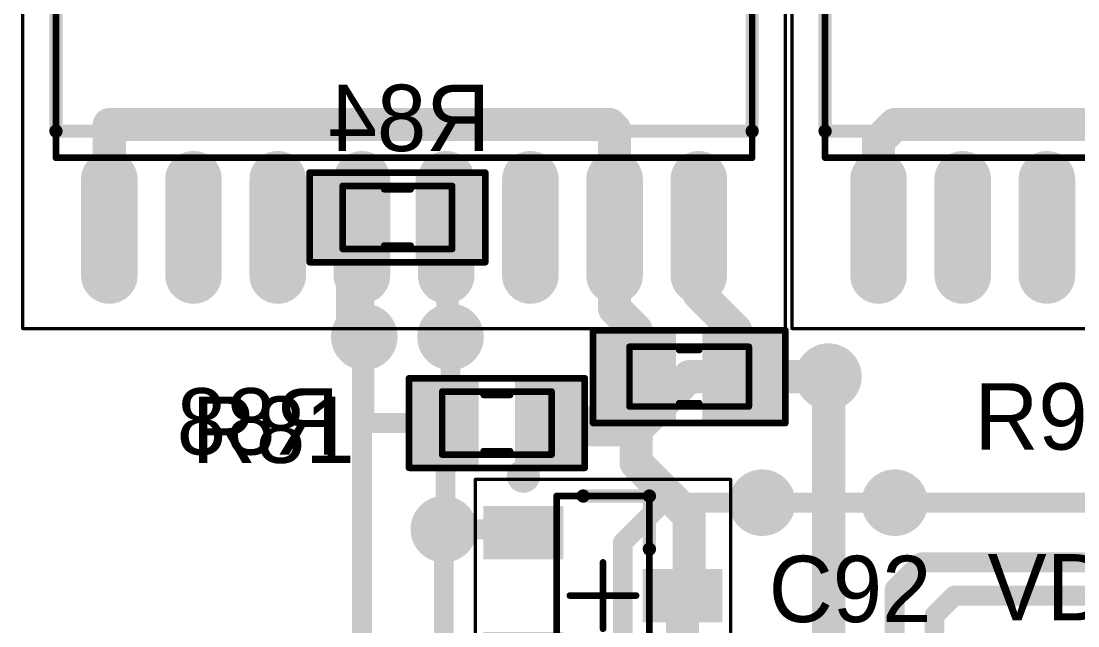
# Model space of a CAD drawing. Header units: millimetres. Extents: x 29 to 180, y 30 to 200.
# Drawn here: x 99.52 to 115.46, y 52.14 to 61.26 of the extents above; entities that cross this region are included whole.
import ezdxf

# ---------------------------------------------------------------- set-up
doc = ezdxf.new("R2010")
doc.units = ezdxf.units.MM
for name, color, linetype in [('BottomLayer', 5, 'Continuous'), ('BottomOverlay', 54, 'Continuous'), ('BottomPaste', 16, 'Continuous'), ('BottomSolder', 6, 'Continuous'), ('Mechanical13', 56, 'Continuous'), ('Mechanical15', 56, 'Continuous'), ('MultiLayer', 9, 'Continuous'), ('TopLayer', 1, 'Continuous'), ('TopOverlay', 2, 'Continuous'), ('TopPaste', 8, 'Continuous'), ('TopSolder', 216, 'Continuous'), ('ViaHoleLayer', 16, 'Continuous')]:
    doc.layers.add(name, color=color, linetype=linetype)

# ---------------------------------------------------------------- blocks, each defined once
blk = doc.blocks.new('SOT23_3_517')
at = {"layer": 'Mechanical13', "const_width": 0.1}
for points in [[(-0.7, 1.5), (0.7, 1.5)], [(-0.7, -1.5), (-0.7, 1.5)], [(0.7, -1.5), (0.7, 1.5)], [(-0.7, -1.5), (0.7, -1.5)]]:
    blk.add_lwpolyline(points, dxfattribs=at)
at = {"layer": 'Mechanical13', "const_width": 0.05}
for points in [[(-0.725, 1.5, 1), (-0.675, 1.5, 1)], [(-0.725, 1.5, 1), (-0.675, 1.5, 1)], [(0.675, 1.5, 1), (0.725, 1.5, 1)], [(0.675, 1.5, 1), (0.725, 1.5, 1)], [(-0.725, -1.5, 1), (-0.675, -1.5, 1)], [(-0.725, -1.5, 1), (-0.675, -1.5, 1)], [(0.675, -1.5, 1), (0.725, -1.5, 1)], [(0.675, -1.5, 1), (0.725, -1.5, 1)]]:
    blk.add_lwpolyline(points, format="xyb", close=True, dxfattribs=at)
at = {"layer": 'Mechanical15'}
for points, const_width in [([(-1.925, 1.75), (1.925, 1.75)], 0.05), ([(-1.925, -1.75), (-1.925, 1.75)], 0.05), ([(1.925, -1.75), (1.925, 1.75)], 0.05), ([(0, -0.5), (0, 0.5)], 0.1), ([(-0.5, 0), (0.5, 0)], 0.1), ([(-1.925, -1.75), (1.925, -1.75)], 0.05)]:
    blk.add_lwpolyline(points, dxfattribs=dict(at, const_width=const_width))
for points, const_width in [([(-1.937, 1.75, 1), (-1.913, 1.75, 1)], 0.025), ([(-1.937, 1.75, 1), (-1.913, 1.75, 1)], 0.025), ([(1.913, 1.75, 1), (1.937, 1.75, 1)], 0.025), ([(1.913, 1.75, 1), (1.937, 1.75, 1)], 0.025), ([(-0.025, 0.5, 1), (0.025, 0.5, 1)], 0.05), ([(-0.525, 0, 1), (-0.475, 0, 1)], 0.05), ([(0.475, 0, 1), (0.525, 0, 1)], 0.05), ([(-0.025, -0.5, 1), (0.025, -0.5, 1)], 0.05), ([(-1.937, -1.75, 1), (-1.913, -1.75, 1)], 0.025), ([(-1.937, -1.75, 1), (-1.913, -1.75, 1)], 0.025), ([(1.913, -1.75, 1), (1.937, -1.75, 1)], 0.025), ([(1.913, -1.75, 1), (1.937, -1.75, 1)], 0.025)]:
    blk.add_lwpolyline(points, format="xyb", close=True, dxfattribs=dict(at, const_width=const_width))
at = {"layer": 'TopLayer'}
for points in [[(-0.7, 0.65), (-0.7, 1.25), (-1.7, 0.65), (-1.7, 1.25)], [(1.7, -0.3), (1.7, 0.3), (0.7, -0.3), (0.7, 0.3)], [(-0.7, -1.25), (-0.7, -0.65), (-1.7, -1.25), (-1.7, -0.65)]]:
    blk.add_solid(points, dxfattribs=at)
at = {"layer": 'TopOverlay'}
for points, const_width in [([(-1.075, 1.8, 1), (-1.325, 1.8, 1)], 0.25), ([(-1.388, 1.8, 1), (-1.263, 1.8, 1)], 0.125), ([(-1.137, 1.8, 1), (-1.012, 1.8, 1)], 0.125), ([(-0.35, 1.5, 1), (-0.25, 1.5, 1)], 0.1), ([(0.65, 1.5, 1), (0.75, 1.5, 1)], 0.1), ([(0.65, 1.5, 1), (0.75, 1.5, 1)], 0.1), ([(0.65, 0.7, 1), (0.75, 0.7, 1)], 0.1), ([(0.65, -0.7, 1), (0.75, -0.7, 1)], 0.1), ([(-0.35, -1.5, 1), (-0.25, -1.5, 1)], 0.1), ([(0.65, -1.5, 1), (0.75, -1.5, 1)], 0.1), ([(0.65, -1.5, 1), (0.75, -1.5, 1)], 0.1)]:
    blk.add_lwpolyline(points, format="xyb", close=True, dxfattribs=dict(at, const_width=const_width))
at = {"layer": 'TopOverlay', "const_width": 0.2}
for points in [[(-0.3, 1.5), (0.7, 1.5)], [(0.7, 0.7), (0.7, 1.5)], [(0.7, -1.5), (0.7, -0.7)], [(-0.3, -1.5), (0.7, -1.5)]]:
    blk.add_lwpolyline(points, dxfattribs=at)
at = {"layer": 'TopPaste'}
for points in [[(-0.7, 0.65), (-0.7, 1.25), (-1.7, 0.65), (-1.7, 1.25)], [(1.7, -0.3), (1.7, 0.3), (0.7, -0.3), (0.7, 0.3)], [(-0.7, -1.25), (-0.7, -0.65), (-1.7, -1.25), (-1.7, -0.65)]]:
    blk.add_solid(points, dxfattribs=at)
at = {"layer": 'TopSolder'}
for points in [[(-0.598, 0.548), (-0.598, 1.352), (-1.802, 0.548), (-1.802, 1.352)], [(1.802, -0.402), (1.802, 0.402), (0.598, -0.402), (0.598, 0.402)], [(-0.598, -1.352), (-0.598, -0.548), (-1.802, -1.352), (-1.802, -0.548)]]:
    blk.add_solid(points, dxfattribs=at)
blk = doc.blocks.new('SOIC127P1030X265_16M_529')
at = {"layer": 'Mechanical13', "const_width": 0.1}
for points in [[(3.8, 5.25), (-3.8, 5.25)], [(3.8, -5.25), (3.8, 5.25)], [(3.8, -5.25), (-3.8, -5.25)]]:
    blk.add_lwpolyline(points, dxfattribs=at)
at = {"layer": 'Mechanical13', "const_width": 0.05}
for points in [[(3.775, 5.25, 1), (3.825, 5.25, 1)], [(3.775, 5.25, 1), (3.825, 5.25, 1)], [(3.775, -5.25, 1), (3.825, -5.25, 1)], [(3.775, -5.25, 1), (3.825, -5.25, 1)]]:
    blk.add_lwpolyline(points, format="xyb", close=True, dxfattribs=at)
at = {"layer": 'Mechanical15', "const_width": 0.05}
for points in [[(6.375, 5.75), (-6.375, 5.75)], [(6.375, -5.75), (6.375, 5.75)], [(6.375, -5.75), (-6.375, -5.75)]]:
    blk.add_lwpolyline(points, dxfattribs=at)
at = {"layer": 'Mechanical15', "const_width": 0.025}
for points in [[(6.362, 5.75, 1), (6.387, 5.75, 1)], [(6.362, 5.75, 1), (6.387, 5.75, 1)], [(6.362, -5.75, 1), (6.387, -5.75, 1)], [(6.362, -5.75, 1), (6.387, -5.75, 1)]]:
    blk.add_lwpolyline(points, format="xyb", close=True, dxfattribs=at)
at = {"layer": 'TopLayer', "const_width": 0.65}
for points in [[(4.125, 4.445), (5.575, 4.445)], [(4.125, 3.175), (5.575, 3.175)], [(4.125, 1.905), (5.575, 1.905)], [(4.125, 0.635), (5.575, 0.635)], [(4.125, -0.635), (5.575, -0.635)], [(4.125, -1.905), (5.575, -1.905)], [(4.125, -3.175), (5.575, -3.175)], [(4.125, -4.445), (5.575, -4.445)]]:
    blk.add_lwpolyline(points, dxfattribs=at)
at = {"layer": 'TopLayer', "const_width": 0.325}
for points in [[(3.963, 4.445, 1), (4.287, 4.445, 1)], [(5.413, 4.445, 1), (5.737, 4.445, 1)], [(3.963, 3.175, 1), (4.287, 3.175, 1)], [(5.413, 3.175, 1), (5.737, 3.175, 1)], [(3.963, 1.905, 1), (4.287, 1.905, 1)], [(5.413, 1.905, 1), (5.737, 1.905, 1)], [(3.963, 0.635, 1), (4.287, 0.635, 1)], [(5.413, 0.635, 1), (5.737, 0.635, 1)], [(3.963, -0.635, 1), (4.287, -0.635, 1)], [(5.413, -0.635, 1), (5.737, -0.635, 1)], [(3.963, -1.905, 1), (4.287, -1.905, 1)], [(5.413, -1.905, 1), (5.737, -1.905, 1)], [(3.963, -3.175, 1), (4.287, -3.175, 1)], [(5.413, -3.175, 1), (5.737, -3.175, 1)], [(3.963, -4.445, 1), (4.287, -4.445, 1)], [(5.413, -4.445, 1), (5.737, -4.445, 1)]]:
    blk.add_lwpolyline(points, format="xyb", close=True, dxfattribs=at)
at = {"layer": 'TopOverlay', "const_width": 0.2}
for points in [[(3.4, 5.25), (-3.4, 5.25)], [(3.4, -5.25), (3.4, 5.25)], [(3.4, -5.25), (-3.4, -5.25)]]:
    blk.add_lwpolyline(points, dxfattribs=at)
at = {"layer": 'TopOverlay', "const_width": 0.1}
for points in [[(3.35, 5.25, 1), (3.45, 5.25, 1)], [(3.35, 5.25, 1), (3.45, 5.25, 1)], [(3.35, -5.25, 1), (3.45, -5.25, 1)], [(3.35, -5.25, 1), (3.45, -5.25, 1)]]:
    blk.add_lwpolyline(points, format="xyb", close=True, dxfattribs=at)
at = {"layer": 'TopPaste', "const_width": 0.65}
for points in [[(4.125, 4.445), (5.575, 4.445)], [(4.125, 3.175), (5.575, 3.175)], [(4.125, 1.905), (5.575, 1.905)], [(4.125, 0.635), (5.575, 0.635)], [(4.125, -0.635), (5.575, -0.635)], [(4.125, -1.905), (5.575, -1.905)], [(4.125, -3.175), (5.575, -3.175)], [(4.125, -4.445), (5.575, -4.445)]]:
    blk.add_lwpolyline(points, dxfattribs=at)
at = {"layer": 'TopPaste', "const_width": 0.325}
for points in [[(3.963, 4.445, 1), (4.287, 4.445, 1)], [(5.413, 4.445, 1), (5.737, 4.445, 1)], [(3.963, 3.175, 1), (4.287, 3.175, 1)], [(5.413, 3.175, 1), (5.737, 3.175, 1)], [(3.963, 1.905, 1), (4.287, 1.905, 1)], [(5.413, 1.905, 1), (5.737, 1.905, 1)], [(3.963, 0.635, 1), (4.287, 0.635, 1)], [(5.413, 0.635, 1), (5.737, 0.635, 1)], [(3.963, -0.635, 1), (4.287, -0.635, 1)], [(5.413, -0.635, 1), (5.737, -0.635, 1)], [(3.963, -1.905, 1), (4.287, -1.905, 1)], [(5.413, -1.905, 1), (5.737, -1.905, 1)], [(3.963, -3.175, 1), (4.287, -3.175, 1)], [(5.413, -3.175, 1), (5.737, -3.175, 1)], [(3.963, -4.445, 1), (4.287, -4.445, 1)], [(5.413, -4.445, 1), (5.737, -4.445, 1)]]:
    blk.add_lwpolyline(points, format="xyb", close=True, dxfattribs=at)
at = {"layer": 'TopSolder', "const_width": 0.853}
for points in [[(4.125, 4.445), (5.575, 4.445)], [(4.125, 3.175), (5.575, 3.175)], [(4.125, 1.905), (5.575, 1.905)], [(4.125, 0.635), (5.575, 0.635)], [(4.125, -0.635), (5.575, -0.635)], [(4.125, -1.905), (5.575, -1.905)], [(4.125, -3.175), (5.575, -3.175)], [(4.125, -4.445), (5.575, -4.445)]]:
    blk.add_lwpolyline(points, dxfattribs=at)
at = {"layer": 'TopSolder', "const_width": 0.427}
for points in [[(3.912, 4.445, 1), (4.338, 4.445, 1)], [(5.362, 4.445, 1), (5.788, 4.445, 1)], [(3.912, 3.175, 1), (4.338, 3.175, 1)], [(5.362, 3.175, 1), (5.788, 3.175, 1)], [(3.912, 1.905, 1), (4.338, 1.905, 1)], [(5.362, 1.905, 1), (5.788, 1.905, 1)], [(3.912, 0.635, 1), (4.338, 0.635, 1)], [(5.362, 0.635, 1), (5.788, 0.635, 1)], [(3.912, -0.635, 1), (4.338, -0.635, 1)], [(5.362, -0.635, 1), (5.788, -0.635, 1)], [(3.912, -1.905, 1), (4.338, -1.905, 1)], [(5.362, -1.905, 1), (5.788, -1.905, 1)], [(3.912, -3.175, 1), (4.338, -3.175, 1)], [(5.362, -3.175, 1), (5.788, -3.175, 1)], [(3.912, -4.445, 1), (4.338, -4.445, 1)], [(5.362, -4.445, 1), (5.788, -4.445, 1)]]:
    blk.add_lwpolyline(points, format="xyb", close=True, dxfattribs=at)
blk = doc.blocks.new('SMD_C_0603_660')
at = {"layer": 'Mechanical13', "const_width": 0.1}
for points in [[(-0.9, -0.45), (-0.9, 0.45)], [(-0.9, 0.45), (0.9, 0.45)], [(0.9, -0.45), (0.9, 0.45)], [(-0.9, -0.45), (0.9, -0.45)]]:
    blk.add_lwpolyline(points, dxfattribs=at)
at = {"layer": 'Mechanical13', "const_width": 0.05}
for points in [[(-0.925, 0.45, 1), (-0.875, 0.45, 1)], [(-0.925, 0.45, 1), (-0.875, 0.45, 1)], [(0.875, 0.45, 1), (0.925, 0.45, 1)], [(0.875, 0.45, 1), (0.925, 0.45, 1)], [(-0.925, -0.45, 1), (-0.875, -0.45, 1)], [(-0.925, -0.45, 1), (-0.875, -0.45, 1)], [(0.875, -0.45, 1), (0.925, -0.45, 1)], [(0.875, -0.45, 1), (0.925, -0.45, 1)]]:
    blk.add_lwpolyline(points, format="xyb", close=True, dxfattribs=at)
at = {"layer": 'Mechanical15', "const_width": 0.05}
for points in [[(-1.475, -0.7), (-1.475, 0.7)], [(-1.475, 0.7), (1.45, 0.7)], [(1.45, -0.7), (1.45, 0.7)], [(-1.475, -0.7), (1.45, -0.7)]]:
    blk.add_lwpolyline(points, dxfattribs=at)
at = {"layer": 'Mechanical15', "const_width": 0.025}
for points in [[(-1.488, 0.7, 1), (-1.463, 0.7, 1)], [(-1.488, 0.7, 1), (-1.463, 0.7, 1)], [(1.438, 0.7, 1), (1.462, 0.7, 1)], [(1.438, 0.7, 1), (1.462, 0.7, 1)], [(-1.488, -0.7, 1), (-1.463, -0.7, 1)], [(-1.488, -0.7, 1), (-1.463, -0.7, 1)], [(1.438, -0.7, 1), (1.462, -0.7, 1)], [(1.438, -0.7, 1), (1.462, -0.7, 1)]]:
    blk.add_lwpolyline(points, format="xyb", close=True, dxfattribs=at)
at = {"layer": 'TopLayer'}
for points in [[(-0.3, -0.55), (-0.3, 0.55), (-1.3, -0.55), (-1.3, 0.55)], [(1.3, -0.55), (1.3, 0.55), (0.3, -0.55), (0.3, 0.55)]]:
    blk.add_solid(points, dxfattribs=at)
at = {"layer": 'TopOverlay', "const_width": 0.1}
for points in [[(-1.45, -0.7), (-1.45, 0.7)], [(-1.45, 0.7), (1.45, 0.7)], [(1.45, -0.7), (1.45, 0.7)], [(-0.15, 0.4), (0.15, 0.4)], [(-0.15, -0.4), (0.15, -0.4)], [(-1.45, -0.7), (1.45, -0.7)]]:
    blk.add_lwpolyline(points, dxfattribs=at)
at = {"layer": 'TopOverlay', "const_width": 0.05}
for points in [[(-1.475, 0.7, 1), (-1.425, 0.7, 1)], [(-1.475, 0.7, 1), (-1.425, 0.7, 1)], [(1.425, 0.7, 1), (1.475, 0.7, 1)], [(1.425, 0.7, 1), (1.475, 0.7, 1)], [(-0.175, 0.4, 1), (-0.125, 0.4, 1)], [(0.125, 0.4, 1), (0.175, 0.4, 1)], [(-0.175, -0.4, 1), (-0.125, -0.4, 1)], [(0.125, -0.4, 1), (0.175, -0.4, 1)], [(-1.475, -0.7, 1), (-1.425, -0.7, 1)], [(-1.475, -0.7, 1), (-1.425, -0.7, 1)], [(1.425, -0.7, 1), (1.475, -0.7, 1)], [(1.425, -0.7, 1), (1.475, -0.7, 1)]]:
    blk.add_lwpolyline(points, format="xyb", close=True, dxfattribs=at)
at = {"layer": 'TopPaste'}
for points in [[(-0.3, -0.55), (-0.3, 0.55), (-1.3, -0.55), (-1.3, 0.55)], [(1.3, -0.55), (1.3, 0.55), (0.3, -0.55), (0.3, 0.55)]]:
    blk.add_solid(points, dxfattribs=at)
at = {"layer": 'TopSolder'}
for points in [[(-0.198, -0.652), (-0.198, 0.652), (-1.402, -0.652), (-1.402, 0.652)], [(1.402, -0.652), (1.402, 0.652), (0.198, -0.652), (0.198, 0.652)]]:
    blk.add_solid(points, dxfattribs=at)
blk = doc.blocks.new('SOIC127P1030X265_16M_758')
at = {"layer": 'Mechanical13', "const_width": 0.1}
for points in [[(3.8, -5.25), (3.8, 5.25)], [(3.8, -5.25), (-3.8, -5.25)]]:
    blk.add_lwpolyline(points, dxfattribs=at)
at = {"layer": 'Mechanical13', "const_width": 0.05}
blk.add_lwpolyline([(3.775, -5.25, 1), (3.825, -5.25, 1)], format="xyb", close=True, dxfattribs=at)
blk.add_lwpolyline([(3.775, -5.25, 1), (3.825, -5.25, 1)], format="xyb", close=True, dxfattribs=at)
at = {"layer": 'Mechanical15', "const_width": 0.05}
for points in [[(6.375, -5.75), (6.375, 5.75)], [(6.375, -5.75), (-6.375, -5.75)]]:
    blk.add_lwpolyline(points, dxfattribs=at)
at = {"layer": 'Mechanical15', "const_width": 0.025}
blk.add_lwpolyline([(6.362, -5.75, 1), (6.387, -5.75, 1)], format="xyb", close=True, dxfattribs=at)
blk.add_lwpolyline([(6.362, -5.75, 1), (6.387, -5.75, 1)], format="xyb", close=True, dxfattribs=at)
at = {"layer": 'TopLayer', "const_width": 0.65}
for points in [[(4.125, -1.905), (5.575, -1.905)], [(4.125, -3.175), (5.575, -3.175)], [(4.125, -4.445), (5.575, -4.445)]]:
    blk.add_lwpolyline(points, dxfattribs=at)
at = {"layer": 'TopLayer', "const_width": 0.325}
for points in [[(3.963, -1.905, 1), (4.287, -1.905, 1)], [(5.413, -1.905, 1), (5.737, -1.905, 1)], [(3.963, -3.175, 1), (4.287, -3.175, 1)], [(5.413, -3.175, 1), (5.737, -3.175, 1)], [(3.963, -4.445, 1), (4.287, -4.445, 1)], [(5.413, -4.445, 1), (5.737, -4.445, 1)]]:
    blk.add_lwpolyline(points, format="xyb", close=True, dxfattribs=at)
at = {"layer": 'TopOverlay', "const_width": 0.2}
for points in [[(3.4, -5.25), (3.4, 5.25)], [(3.4, -5.25), (-3.4, -5.25)]]:
    blk.add_lwpolyline(points, dxfattribs=at)
at = {"layer": 'TopOverlay', "const_width": 0.1}
blk.add_lwpolyline([(3.35, -5.25, 1), (3.45, -5.25, 1)], format="xyb", close=True, dxfattribs=at)
blk.add_lwpolyline([(3.35, -5.25, 1), (3.45, -5.25, 1)], format="xyb", close=True, dxfattribs=at)
at = {"layer": 'TopPaste', "const_width": 0.65}
for points in [[(4.125, -1.905), (5.575, -1.905)], [(4.125, -3.175), (5.575, -3.175)], [(4.125, -4.445), (5.575, -4.445)]]:
    blk.add_lwpolyline(points, dxfattribs=at)
at = {"layer": 'TopPaste', "const_width": 0.325}
for points in [[(3.963, -1.905, 1), (4.287, -1.905, 1)], [(5.413, -1.905, 1), (5.737, -1.905, 1)], [(3.963, -3.175, 1), (4.287, -3.175, 1)], [(5.413, -3.175, 1), (5.737, -3.175, 1)], [(3.963, -4.445, 1), (4.287, -4.445, 1)], [(5.413, -4.445, 1), (5.737, -4.445, 1)]]:
    blk.add_lwpolyline(points, format="xyb", close=True, dxfattribs=at)
at = {"layer": 'TopSolder', "const_width": 0.853}
for points in [[(4.125, -1.905), (5.575, -1.905)], [(4.125, -3.175), (5.575, -3.175)], [(4.125, -4.445), (5.575, -4.445)]]:
    blk.add_lwpolyline(points, dxfattribs=at)
at = {"layer": 'TopSolder', "const_width": 0.427}
for points in [[(3.912, -1.905, 1), (4.338, -1.905, 1)], [(5.362, -1.905, 1), (5.788, -1.905, 1)], [(3.912, -3.175, 1), (4.338, -3.175, 1)], [(5.362, -3.175, 1), (5.788, -3.175, 1)], [(3.912, -4.445, 1), (4.338, -4.445, 1)], [(5.362, -4.445, 1), (5.788, -4.445, 1)]]:
    blk.add_lwpolyline(points, format="xyb", close=True, dxfattribs=at)
blk = doc.blocks.new('SMD_R_0603_864')
at = {"layer": 'Mechanical13', "const_width": 0.1}
for points in [[(-0.825, 0.475), (-0.825, -0.475)], [(0.825, 0.475), (-0.825, 0.475)], [(0.825, 0.475), (0.825, -0.475)], [(0.825, -0.475), (-0.825, -0.475)]]:
    blk.add_lwpolyline(points, dxfattribs=at)
at = {"layer": 'Mechanical13', "const_width": 0.05}
for points in [[(-0.85, 0.475, 1), (-0.8, 0.475, 1)], [(-0.85, 0.475, 1), (-0.8, 0.475, 1)], [(0.8, 0.475, 1), (0.85, 0.475, 1)], [(0.8, 0.475, 1), (0.85, 0.475, 1)], [(-0.85, -0.475, 1), (-0.8, -0.475, 1)], [(-0.85, -0.475, 1), (-0.8, -0.475, 1)], [(0.8, -0.475, 1), (0.85, -0.475, 1)], [(0.8, -0.475, 1), (0.85, -0.475, 1)]]:
    blk.add_lwpolyline(points, format="xyb", close=True, dxfattribs=at)
at = {"layer": 'Mechanical15', "const_width": 0.05}
for points in [[(-1.325, 0.675), (-1.325, -0.675)], [(1.325, 0.675), (-1.325, 0.675)], [(1.325, 0.675), (1.325, -0.675)], [(1.325, -0.675), (-1.325, -0.675)]]:
    blk.add_lwpolyline(points, dxfattribs=at)
at = {"layer": 'Mechanical15', "const_width": 0.025}
for points in [[(-1.338, 0.675, 1), (-1.313, 0.675, 1)], [(-1.338, 0.675, 1), (-1.313, 0.675, 1)], [(1.313, 0.675, 1), (1.338, 0.675, 1)], [(1.313, 0.675, 1), (1.338, 0.675, 1)], [(-1.338, -0.675, 1), (-1.313, -0.675, 1)], [(-1.338, -0.675, 1), (-1.313, -0.675, 1)], [(1.313, -0.675, 1), (1.338, -0.675, 1)], [(1.313, -0.675, 1), (1.338, -0.675, 1)]]:
    blk.add_lwpolyline(points, format="xyb", close=True, dxfattribs=at)
at = {"layer": 'TopLayer'}
for points in [[(-0.375, -0.525), (-0.375, 0.525), (-1.175, -0.525), (-1.175, 0.525)], [(1.175, -0.525), (1.175, 0.525), (0.375, -0.525), (0.375, 0.525)]]:
    blk.add_solid(points, dxfattribs=at)
at = {"layer": 'TopOverlay', "const_width": 0.1}
for points in [[(1.325, 0.675), (-1.325, 0.675)], [(-1.325, 0.675), (-1.325, -0.675)], [(1.325, 0.675), (1.325, -0.675)], [(-0.1, 0.425), (-0.2, 0.425)], [(0.1, 0.425), (-0.1, 0.425)], [(0.2, 0.425), (0.1, 0.425)], [(0.2, -0.425), (-0.2, -0.425)], [(1.325, -0.675), (-1.325, -0.675)]]:
    blk.add_lwpolyline(points, dxfattribs=at)
at = {"layer": 'TopOverlay', "const_width": 0.05}
for points in [[(-1.35, 0.675, 1), (-1.3, 0.675, 1)], [(-1.35, 0.675, 1), (-1.3, 0.675, 1)], [(1.3, 0.675, 1), (1.35, 0.675, 1)], [(1.3, 0.675, 1), (1.35, 0.675, 1)], [(-0.225, 0.425, 1), (-0.175, 0.425, 1)], [(-0.125, 0.425, 1), (-0.075, 0.425, 1)], [(-0.125, 0.425, 1), (-0.075, 0.425, 1)], [(0.075, 0.425, 1), (0.125, 0.425, 1)], [(0.075, 0.425, 1), (0.125, 0.425, 1)], [(0.175, 0.425, 1), (0.225, 0.425, 1)], [(-0.225, -0.425, 1), (-0.175, -0.425, 1)], [(0.175, -0.425, 1), (0.225, -0.425, 1)], [(-1.35, -0.675, 1), (-1.3, -0.675, 1)], [(-1.35, -0.675, 1), (-1.3, -0.675, 1)], [(1.3, -0.675, 1), (1.35, -0.675, 1)], [(1.3, -0.675, 1), (1.35, -0.675, 1)]]:
    blk.add_lwpolyline(points, format="xyb", close=True, dxfattribs=at)
at = {"layer": 'TopPaste'}
for points in [[(-0.375, -0.525), (-0.375, 0.525), (-1.175, -0.525), (-1.175, 0.525)], [(1.175, -0.525), (1.175, 0.525), (0.375, -0.525), (0.375, 0.525)]]:
    blk.add_solid(points, dxfattribs=at)
at = {"layer": 'TopSolder'}
for points in [[(-0.273, -0.627), (-0.273, 0.627), (-1.277, -0.627), (-1.277, 0.627)], [(1.277, -0.627), (1.277, 0.627), (0.273, -0.627), (0.273, 0.627)]]:
    blk.add_solid(points, dxfattribs=at)
blk = doc.blocks.new('SMD_R_0603_B_865')
at = {"layer": 'BottomLayer'}
for points in [[(-1.175, 0.525), (-1.175, -0.525), (-0.375, 0.525), (-0.375, -0.525)], [(0.375, 0.525), (0.375, -0.525), (1.175, 0.525), (1.175, -0.525)]]:
    blk.add_solid(points, dxfattribs=at)
at = {"layer": 'BottomOverlay', "const_width": 0.1}
for points in [[(1.325, 0.675), (-1.325, 0.675)], [(-1.325, 0.675), (-1.325, -0.675)], [(1.325, 0.675), (1.325, -0.675)], [(0.2, 0.425), (-0.2, 0.425)], [(-0.1, -0.425), (-0.2, -0.425)], [(0.1, -0.425), (-0.1, -0.425)], [(0.2, -0.425), (0.1, -0.425)], [(1.325, -0.675), (-1.325, -0.675)]]:
    blk.add_lwpolyline(points, dxfattribs=at)
at = {"layer": 'BottomOverlay', "const_width": 0.05}
for points in [[(-1.35, 0.675, 1), (-1.3, 0.675, 1)], [(-1.35, 0.675, 1), (-1.3, 0.675, 1)], [(1.3, 0.675, 1), (1.35, 0.675, 1)], [(1.3, 0.675, 1), (1.35, 0.675, 1)], [(-0.225, 0.425, 1), (-0.175, 0.425, 1)], [(0.175, 0.425, 1), (0.225, 0.425, 1)], [(-0.225, -0.425, 1), (-0.175, -0.425, 1)], [(-0.125, -0.425, 1), (-0.075, -0.425, 1)], [(-0.125, -0.425, 1), (-0.075, -0.425, 1)], [(0.075, -0.425, 1), (0.125, -0.425, 1)], [(0.075, -0.425, 1), (0.125, -0.425, 1)], [(0.175, -0.425, 1), (0.225, -0.425, 1)], [(-1.35, -0.675, 1), (-1.3, -0.675, 1)], [(-1.35, -0.675, 1), (-1.3, -0.675, 1)], [(1.3, -0.675, 1), (1.35, -0.675, 1)], [(1.3, -0.675, 1), (1.35, -0.675, 1)]]:
    blk.add_lwpolyline(points, format="xyb", close=True, dxfattribs=at)
at = {"layer": 'BottomPaste'}
for points in [[(-1.175, 0.525), (-1.175, -0.525), (-0.375, 0.525), (-0.375, -0.525)], [(0.375, 0.525), (0.375, -0.525), (1.175, 0.525), (1.175, -0.525)]]:
    blk.add_solid(points, dxfattribs=at)
at = {"layer": 'BottomSolder'}
for points in [[(-1.277, 0.627), (-1.277, -0.627), (-0.273, 0.627), (-0.273, -0.627)], [(0.273, 0.627), (0.273, -0.627), (1.277, 0.627), (1.277, -0.627)]]:
    blk.add_solid(points, dxfattribs=at)
at = {"layer": 'Mechanical13', "const_width": 0.1}
for points in [[(-0.825, 0.475), (-0.825, -0.475)], [(0.825, 0.475), (-0.825, 0.475)], [(0.825, 0.475), (0.825, -0.475)], [(0.825, -0.475), (-0.825, -0.475)]]:
    blk.add_lwpolyline(points, dxfattribs=at)
at = {"layer": 'Mechanical13', "const_width": 0.05}
for points in [[(-0.85, 0.475, 1), (-0.8, 0.475, 1)], [(-0.85, 0.475, 1), (-0.8, 0.475, 1)], [(0.8, 0.475, 1), (0.85, 0.475, 1)], [(0.8, 0.475, 1), (0.85, 0.475, 1)], [(-0.85, -0.475, 1), (-0.8, -0.475, 1)], [(-0.85, -0.475, 1), (-0.8, -0.475, 1)], [(0.8, -0.475, 1), (0.85, -0.475, 1)], [(0.8, -0.475, 1), (0.85, -0.475, 1)]]:
    blk.add_lwpolyline(points, format="xyb", close=True, dxfattribs=at)
at = {"layer": 'Mechanical15', "const_width": 0.05}
for points in [[(-1.325, 0.675), (-1.325, -0.675)], [(1.325, 0.675), (-1.325, 0.675)], [(1.325, 0.675), (1.325, -0.675)], [(1.325, -0.675), (-1.325, -0.675)]]:
    blk.add_lwpolyline(points, dxfattribs=at)
at = {"layer": 'Mechanical15', "const_width": 0.025}
for points in [[(-1.338, 0.675, 1), (-1.313, 0.675, 1)], [(-1.338, 0.675, 1), (-1.313, 0.675, 1)], [(1.313, 0.675, 1), (1.338, 0.675, 1)], [(1.313, 0.675, 1), (1.338, 0.675, 1)], [(-1.338, -0.675, 1), (-1.313, -0.675, 1)], [(-1.338, -0.675, 1), (-1.313, -0.675, 1)], [(1.313, -0.675, 1), (1.338, -0.675, 1)], [(1.313, -0.675, 1), (1.338, -0.675, 1)]]:
    blk.add_lwpolyline(points, format="xyb", close=True, dxfattribs=at)
blk = doc.blocks.new('SMD_R_0603_B_869')
at = {"layer": 'BottomLayer'}
for points in [[(-1.175, 0.525), (-1.175, -0.525), (-0.375, 0.525), (-0.375, -0.525)], [(0.375, 0.525), (0.375, -0.525), (1.175, 0.525), (1.175, -0.525)]]:
    blk.add_solid(points, dxfattribs=at)
at = {"layer": 'BottomOverlay', "const_width": 0.1}
for points in [[(-1.325, 0.675), (1.325, 0.675)], [(-1.325, -0.675), (-1.325, 0.675)], [(1.325, -0.675), (1.325, 0.675)], [(-0.2, 0.425), (0.2, 0.425)], [(-0.2, -0.425), (-0.1, -0.425)], [(-0.1, -0.425), (0.1, -0.425)], [(0.1, -0.425), (0.2, -0.425)], [(-1.325, -0.675), (1.325, -0.675)]]:
    blk.add_lwpolyline(points, dxfattribs=at)
at = {"layer": 'BottomOverlay', "const_width": 0.05}
for points in [[(-1.35, 0.675, 1), (-1.3, 0.675, 1)], [(-1.35, 0.675, 1), (-1.3, 0.675, 1)], [(1.3, 0.675, 1), (1.35, 0.675, 1)], [(1.3, 0.675, 1), (1.35, 0.675, 1)], [(-0.225, 0.425, 1), (-0.175, 0.425, 1)], [(0.175, 0.425, 1), (0.225, 0.425, 1)], [(-0.225, -0.425, 1), (-0.175, -0.425, 1)], [(-0.125, -0.425, 1), (-0.075, -0.425, 1)], [(-0.125, -0.425, 1), (-0.075, -0.425, 1)], [(0.075, -0.425, 1), (0.125, -0.425, 1)], [(0.075, -0.425, 1), (0.125, -0.425, 1)], [(0.175, -0.425, 1), (0.225, -0.425, 1)], [(-1.35, -0.675, 1), (-1.3, -0.675, 1)], [(-1.35, -0.675, 1), (-1.3, -0.675, 1)], [(1.3, -0.675, 1), (1.35, -0.675, 1)], [(1.3, -0.675, 1), (1.35, -0.675, 1)]]:
    blk.add_lwpolyline(points, format="xyb", close=True, dxfattribs=at)
at = {"layer": 'BottomPaste'}
for points in [[(-1.175, 0.525), (-1.175, -0.525), (-0.375, 0.525), (-0.375, -0.525)], [(0.375, 0.525), (0.375, -0.525), (1.175, 0.525), (1.175, -0.525)]]:
    blk.add_solid(points, dxfattribs=at)
at = {"layer": 'BottomSolder'}
for points in [[(-1.277, 0.627), (-1.277, -0.627), (-0.273, 0.627), (-0.273, -0.627)], [(0.273, 0.627), (0.273, -0.627), (1.277, 0.627), (1.277, -0.627)]]:
    blk.add_solid(points, dxfattribs=at)
at = {"layer": 'Mechanical13', "const_width": 0.1}
for points in [[(-0.825, -0.475), (-0.825, 0.475)], [(-0.825, 0.475), (0.825, 0.475)], [(0.825, -0.475), (0.825, 0.475)], [(-0.825, -0.475), (0.825, -0.475)]]:
    blk.add_lwpolyline(points, dxfattribs=at)
at = {"layer": 'Mechanical13', "const_width": 0.05}
for points in [[(-0.85, 0.475, 1), (-0.8, 0.475, 1)], [(-0.85, 0.475, 1), (-0.8, 0.475, 1)], [(0.8, 0.475, 1), (0.85, 0.475, 1)], [(0.8, 0.475, 1), (0.85, 0.475, 1)], [(-0.85, -0.475, 1), (-0.8, -0.475, 1)], [(-0.85, -0.475, 1), (-0.8, -0.475, 1)], [(0.8, -0.475, 1), (0.85, -0.475, 1)], [(0.8, -0.475, 1), (0.85, -0.475, 1)]]:
    blk.add_lwpolyline(points, format="xyb", close=True, dxfattribs=at)
at = {"layer": 'Mechanical15', "const_width": 0.05}
for points in [[(-1.325, -0.675), (-1.325, 0.675)], [(-1.325, 0.675), (1.325, 0.675)], [(1.325, -0.675), (1.325, 0.675)], [(-1.325, -0.675), (1.325, -0.675)]]:
    blk.add_lwpolyline(points, dxfattribs=at)
at = {"layer": 'Mechanical15', "const_width": 0.025}
for points in [[(-1.338, 0.675, 1), (-1.313, 0.675, 1)], [(-1.338, 0.675, 1), (-1.313, 0.675, 1)], [(1.313, 0.675, 1), (1.338, 0.675, 1)], [(1.313, 0.675, 1), (1.338, 0.675, 1)], [(-1.338, -0.675, 1), (-1.313, -0.675, 1)], [(-1.338, -0.675, 1), (-1.313, -0.675, 1)], [(1.313, -0.675, 1), (1.338, -0.675, 1)], [(1.313, -0.675, 1), (1.338, -0.675, 1)]]:
    blk.add_lwpolyline(points, format="xyb", close=True, dxfattribs=at)

msp = doc.modelspace()

# ---------------------------------------------------------------- linework, layer by layer
at = {"layer": 'BottomLayer'}
for points, const_width in [([(104.425, 56.775), (104.425, 58.3)], 0.3), ([(105.975, 56.425), (105.975, 58.3)], 0.3), ([(104.425, 56.775), (104.7, 56.5)], 0.3), ([(104.7, 55.2), (104.7, 56.5)], 0.3), ([(106, 56.4), (106, 56.5)], 0.3), ([(105.975, 56.425), (106, 56.4)], 0.3), ([(108.9, 55.2), (109.6, 55.9)], 0.5), ([(109.6, 55.9), (111.7, 55.9)], 0.5), ([(111.7, 55.9), (111.7, 55.9)], 0.5), ([(111.7, 55.9), (111.704, 55.896)], 0.5), ([(111.704, 49.454), (111.704, 55.896)], 0.5), ([(104.7, 55.2), (105.925, 55.2)], 0.3), ([(107.475, 55.2), (108.9, 55.2)], 0.5), ([(108.6, 53.4), (109.2, 54)], 0.3), ([(109.2, 54), (110.7, 54)], 0.3), ([(112.7, 54), (117.6, 54)], 0.3), ([(105.9, 39.6), (105.9, 53.6)], 0.3), ([(108.6, 38.115), (108.6, 53.4)], 0.3), ([(112.7, 52.7), (113.1, 53.1)], 0.3), ([(113.1, 53.1), (118.8, 53.1)], 0.3), ([(112.7, 49.3), (112.7, 52.7)], 0.3), ([(113.3, 52.3), (113.6, 52.6)], 0.3), ([(113.6, 52.6), (119.8, 52.6)], 0.3), ([(113.3, 49), (113.3, 52.3)], 0.3)]:
    msp.add_lwpolyline(points, dxfattribs=dict(at, const_width=const_width))
for points, const_width in [([(104.35, 58.3, 1), (104.5, 58.3, 1)], 0.15), ([(105.9, 58.3, 1), (106.05, 58.3, 1)], 0.15), ([(104.35, 56.775, 1), (104.5, 56.775, 1)], 0.15), ([(104.35, 56.775, 1), (104.5, 56.775, 1)], 0.15), ([(104.5, 56.5, 1), (104.9, 56.5, 1)], 0.4), ([(105.8, 56.5, 1), (106.2, 56.5, 1)], 0.4), ([(104.625, 56.5, 1), (104.775, 56.5, 1)], 0.15), ([(104.625, 56.5, 1), (104.775, 56.5, 1)], 0.15), ([(105.925, 56.5, 1), (106.075, 56.5, 1)], 0.15), ([(105.9, 56.425, 1), (106.05, 56.425, 1)], 0.15), ([(105.9, 56.425, 1), (106.05, 56.425, 1)], 0.15), ([(105.925, 56.4, 1), (106.075, 56.4, 1)], 0.15), ([(105.925, 56.4, 1), (106.075, 56.4, 1)], 0.15), ([(111.5, 55.9, 1), (111.9, 55.9, 1)], 0.4), ([(109.475, 55.9, 1), (109.725, 55.9, 1)], 0.25), ([(109.475, 55.9, 1), (109.725, 55.9, 1)], 0.25), ([(111.575, 55.9, 1), (111.825, 55.9, 1)], 0.25), ([(111.575, 55.9, 1), (111.825, 55.9, 1)], 0.25), ([(111.575, 55.9, 1), (111.825, 55.9, 1)], 0.25), ([(111.575, 55.9, 1), (111.825, 55.9, 1)], 0.25), ([(111.579, 55.896, 1), (111.829, 55.896, 1)], 0.25), ([(111.579, 55.896, 1), (111.829, 55.896, 1)], 0.25), ([(104.625, 55.2, 1), (104.775, 55.2, 1)], 0.15), ([(104.625, 55.2, 1), (104.775, 55.2, 1)], 0.15), ([(105.85, 55.2, 1), (106, 55.2, 1)], 0.15), ([(107.35, 55.2, 1), (107.6, 55.2, 1)], 0.25), ([(108.775, 55.2, 1), (109.025, 55.2, 1)], 0.25), ([(108.775, 55.2, 1), (109.025, 55.2, 1)], 0.25), ([(110.5, 54, 1), (110.9, 54, 1)], 0.4), ([(112.5, 54, 1), (112.9, 54, 1)], 0.4), ([(109.125, 54, 1), (109.275, 54, 1)], 0.15), ([(109.125, 54, 1), (109.275, 54, 1)], 0.15), ([(110.625, 54, 1), (110.775, 54, 1)], 0.15), ([(112.625, 54, 1), (112.775, 54, 1)], 0.15), ([(105.7, 53.6, 1), (106.1, 53.6, 1)], 0.4), ([(105.825, 53.6, 1), (105.975, 53.6, 1)], 0.15), ([(108.525, 53.4, 1), (108.675, 53.4, 1)], 0.15), ([(108.525, 53.4, 1), (108.675, 53.4, 1)], 0.15), ([(113.025, 53.1, 1), (113.175, 53.1, 1)], 0.15), ([(113.025, 53.1, 1), (113.175, 53.1, 1)], 0.15), ([(112.625, 52.7, 1), (112.775, 52.7, 1)], 0.15), ([(112.625, 52.7, 1), (112.775, 52.7, 1)], 0.15), ([(113.525, 52.6, 1), (113.675, 52.6, 1)], 0.15), ([(113.525, 52.6, 1), (113.675, 52.6, 1)], 0.15), ([(113.225, 52.3, 1), (113.375, 52.3, 1)], 0.15), ([(113.225, 52.3, 1), (113.375, 52.3, 1)], 0.15)]:
    msp.add_lwpolyline(points, format="xyb", close=True, dxfattribs=dict(at, const_width=const_width))
at = {"layer": 'BottomSolder', "const_width": 0.502}
for points in [[(104.449, 56.5, 1), (104.951, 56.5, 1)], [(105.749, 56.5, 1), (106.251, 56.5, 1)], [(111.449, 55.9, 1), (111.951, 55.9, 1)], [(110.449, 54, 1), (110.951, 54, 1)], [(112.449, 54, 1), (112.951, 54, 1)], [(105.649, 53.6, 1), (106.151, 53.6, 1)]]:
    msp.add_lwpolyline(points, format="xyb", close=True, dxfattribs=at)
at = {"layer": 'MultiLayer', "const_width": 0.4}
for points in [[(104.5, 56.5, 1), (104.9, 56.5, 1)], [(105.8, 56.5, 1), (106.2, 56.5, 1)], [(111.5, 55.9, 1), (111.9, 55.9, 1)], [(110.5, 54, 1), (110.9, 54, 1)], [(112.5, 54, 1), (112.9, 54, 1)], [(105.7, 53.6, 1), (106.1, 53.6, 1)]]:
    msp.add_lwpolyline(points, format="xyb", close=True, dxfattribs=at)
at = {"layer": 'TopLayer'}
for points, const_width in [([(100.855, 58.15), (100.855, 59.7)], 0.5), ([(100.855, 59.7), (108.4, 59.7)], 0.5), ([(108.4, 59.7), (108.475, 59.625)], 0.5), ([(112.455, 59.455), (112.7, 59.7)], 0.5), ([(112.7, 59.7), (119.8, 59.7)], 0.5), ([(108.475, 58.15), (108.475, 59.625)], 0.5), ([(112.455, 58.15), (112.455, 59.455)], 0.5), ([(108.475, 56.925), (108.475, 58.15)], 0.5), ([(109.745, 57.155), (109.745, 58.15)], 0.5), ([(104.665, 58.15), (104.7, 58.115)], 0.3), ([(104.7, 56.5), (104.7, 58.115)], 0.3), ([(105.935, 56.565), (105.935, 58.15)], 0.3), ([(109.745, 57.155), (110.3, 56.6)], 0.5), ([(108.475, 56.925), (108.8, 56.6)], 0.5), ([(108.8, 55.9), (108.8, 56.6)], 0.5), ([(110.3, 55.9), (110.3, 56.6)], 0.5), ([(104.665, 56.465), (104.7, 56.5)], 0.3), ([(104.665, 51.635), (104.665, 56.465)], 0.3), ([(105.935, 56.565), (106, 56.5)], 0.3), ([(106, 55.3), (106, 56.5)], 0.3), ([(108.8, 55.1), (108.8, 55.9)], 0.5), ([(110.4, 55.9), (111.7, 55.9)], 0.5), ([(110.4, 55.9), (110.4, 55.9)], 0.5), ([(110.4, 55.9), (110.6, 55.7)], 0.5), ([(105.9, 55.2), (106, 55.3)], 0.3), ([(105.925, 55.2), (105.935, 55.21)], 0.3), ([(105.925, 53.625), (105.925, 55.2)], 0.3), ([(107.475, 55.2), (107.575, 55.1)], 0.5), ([(107.575, 55.1), (108.8, 55.1)], 0.5), ([(108.8, 54.6), (108.8, 55.1)], 0.5), ([(108.8, 54.6), (109.6, 53.8)], 0.5), ([(109.6, 52.7), (109.6, 53.8)], 0.5), ([(110.7, 54), (112.7, 54)], 0.3), ([(105.9, 53.6), (105.925, 53.625)], 0.3), ([(105.9, 53.6), (107.05, 53.6)], 0.3), ([(107.05, 53.6), (107.1, 53.55)], 0.3), ([(109.5, 52.6), (109.6, 52.7)], 0.5), ([(109.5, 50.55), (109.5, 52.6)], 0.5)]:
    msp.add_lwpolyline(points, dxfattribs=dict(at, const_width=const_width))
for points, const_width in [([(100.73, 59.7, 1), (100.98, 59.7, 1)], 0.25), ([(100.73, 59.7, 1), (100.98, 59.7, 1)], 0.25), ([(108.275, 59.7, 1), (108.525, 59.7, 1)], 0.25), ([(108.275, 59.7, 1), (108.525, 59.7, 1)], 0.25), ([(112.575, 59.7, 1), (112.825, 59.7, 1)], 0.25), ([(112.575, 59.7, 1), (112.825, 59.7, 1)], 0.25), ([(108.35, 59.625, 1), (108.6, 59.625, 1)], 0.25), ([(108.35, 59.625, 1), (108.6, 59.625, 1)], 0.25), ([(112.33, 59.455, 1), (112.58, 59.455, 1)], 0.25), ([(112.33, 59.455, 1), (112.58, 59.455, 1)], 0.25), ([(100.73, 58.15, 1), (100.98, 58.15, 1)], 0.25), ([(108.35, 58.15, 1), (108.6, 58.15, 1)], 0.25), ([(108.35, 58.15, 1), (108.6, 58.15, 1)], 0.25), ([(109.62, 58.15, 1), (109.87, 58.15, 1)], 0.25), ([(112.33, 58.15, 1), (112.58, 58.15, 1)], 0.25), ([(104.59, 58.15, 1), (104.74, 58.15, 1)], 0.15), ([(104.625, 58.115, 1), (104.775, 58.115, 1)], 0.15), ([(104.625, 58.115, 1), (104.775, 58.115, 1)], 0.15), ([(105.86, 58.15, 1), (106.01, 58.15, 1)], 0.15), ([(109.62, 57.155, 1), (109.87, 57.155, 1)], 0.25), ([(109.62, 57.155, 1), (109.87, 57.155, 1)], 0.25), ([(108.35, 56.925, 1), (108.6, 56.925, 1)], 0.25), ([(108.35, 56.925, 1), (108.6, 56.925, 1)], 0.25), ([(104.5, 56.5, 1), (104.9, 56.5, 1)], 0.4), ([(105.8, 56.5, 1), (106.2, 56.5, 1)], 0.4), ([(108.675, 56.6, 1), (108.925, 56.6, 1)], 0.25), ([(108.675, 56.6, 1), (108.925, 56.6, 1)], 0.25), ([(110.175, 56.6, 1), (110.425, 56.6, 1)], 0.25), ([(110.175, 56.6, 1), (110.425, 56.6, 1)], 0.25), ([(104.59, 56.465, 1), (104.74, 56.465, 1)], 0.15), ([(104.59, 56.465, 1), (104.74, 56.465, 1)], 0.15), ([(104.625, 56.5, 1), (104.775, 56.5, 1)], 0.15), ([(104.625, 56.5, 1), (104.775, 56.5, 1)], 0.15), ([(105.86, 56.565, 1), (106.01, 56.565, 1)], 0.15), ([(105.86, 56.565, 1), (106.01, 56.565, 1)], 0.15), ([(105.925, 56.5, 1), (106.075, 56.5, 1)], 0.15), ([(105.925, 56.5, 1), (106.075, 56.5, 1)], 0.15), ([(111.5, 55.9, 1), (111.9, 55.9, 1)], 0.4), ([(108.675, 55.9, 1), (108.925, 55.9, 1)], 0.25), ([(108.675, 55.9, 1), (108.925, 55.9, 1)], 0.25), ([(110.175, 55.9, 1), (110.425, 55.9, 1)], 0.25), ([(110.275, 55.9, 1), (110.525, 55.9, 1)], 0.25), ([(110.275, 55.9, 1), (110.525, 55.9, 1)], 0.25), ([(110.275, 55.9, 1), (110.525, 55.9, 1)], 0.25), ([(110.275, 55.9, 1), (110.525, 55.9, 1)], 0.25), ([(111.575, 55.9, 1), (111.825, 55.9, 1)], 0.25), ([(110.475, 55.7, 1), (110.725, 55.7, 1)], 0.25), ([(105.825, 55.2, 1), (105.975, 55.2, 1)], 0.15), ([(105.85, 55.2, 1), (106, 55.2, 1)], 0.15), ([(105.85, 55.2, 1), (106, 55.2, 1)], 0.15), ([(105.86, 55.21, 1), (106.01, 55.21, 1)], 0.15), ([(105.925, 55.3, 1), (106.075, 55.3, 1)], 0.15), ([(105.925, 55.3, 1), (106.075, 55.3, 1)], 0.15), ([(107.35, 55.2, 1), (107.6, 55.2, 1)], 0.25), ([(107.45, 55.1, 1), (107.7, 55.1, 1)], 0.25), ([(107.45, 55.1, 1), (107.7, 55.1, 1)], 0.25), ([(108.675, 55.1, 1), (108.925, 55.1, 1)], 0.25), ([(108.675, 55.1, 1), (108.925, 55.1, 1)], 0.25), ([(108.675, 55.1, 1), (108.925, 55.1, 1)], 0.25), ([(108.675, 54.6, 1), (108.925, 54.6, 1)], 0.25), ([(108.675, 54.6, 1), (108.925, 54.6, 1)], 0.25), ([(110.5, 54, 1), (110.9, 54, 1)], 0.4), ([(112.5, 54, 1), (112.9, 54, 1)], 0.4), ([(109.475, 53.8, 1), (109.725, 53.8, 1)], 0.25), ([(109.475, 53.8, 1), (109.725, 53.8, 1)], 0.25), ([(110.625, 54, 1), (110.775, 54, 1)], 0.15), ([(112.625, 54, 1), (112.775, 54, 1)], 0.15), ([(105.7, 53.6, 1), (106.1, 53.6, 1)], 0.4), ([(105.825, 53.6, 1), (105.975, 53.6, 1)], 0.15), ([(105.825, 53.6, 1), (105.975, 53.6, 1)], 0.15), ([(105.85, 53.625, 1), (106, 53.625, 1)], 0.15), ([(105.85, 53.625, 1), (106, 53.625, 1)], 0.15), ([(106.975, 53.6, 1), (107.125, 53.6, 1)], 0.15), ([(106.975, 53.6, 1), (107.125, 53.6, 1)], 0.15), ([(107.025, 53.55, 1), (107.175, 53.55, 1)], 0.15), ([(109.475, 52.7, 1), (109.725, 52.7, 1)], 0.25), ([(109.475, 52.7, 1), (109.725, 52.7, 1)], 0.25), ([(109.375, 52.6, 1), (109.625, 52.6, 1)], 0.25), ([(109.375, 52.6, 1), (109.625, 52.6, 1)], 0.25)]:
    msp.add_lwpolyline(points, format="xyb", close=True, dxfattribs=dict(at, const_width=const_width))
at = {"layer": 'TopSolder', "const_width": 0.502}
for points in [[(104.449, 56.5, 1), (104.951, 56.5, 1)], [(105.749, 56.5, 1), (106.251, 56.5, 1)], [(111.449, 55.9, 1), (111.951, 55.9, 1)], [(110.449, 54, 1), (110.951, 54, 1)], [(112.449, 54, 1), (112.951, 54, 1)], [(105.649, 53.6, 1), (106.151, 53.6, 1)]]:
    msp.add_lwpolyline(points, format="xyb", close=True, dxfattribs=at)
at = {"layer": 'ViaHoleLayer', "const_width": 0.25}
for points in [[(104.575, 56.5, 1), (104.825, 56.5, 1)], [(105.875, 56.5, 1), (106.125, 56.5, 1)], [(111.575, 55.9, 1), (111.825, 55.9, 1)], [(110.575, 54, 1), (110.825, 54, 1)], [(112.575, 54, 1), (112.825, 54, 1)], [(105.775, 53.6, 1), (106.025, 53.6, 1)]]:
    msp.add_lwpolyline(points, format="xyb", close=True, dxfattribs=at)

# ---------------------------------------------------------------- block references
for name, p, rotation in [('SOIC127P1030X265_16M_529', (105.3, 63), 270), ('SOIC127P1030X265_16M_758', (116.9, 63), 270), ('SMD_R_0603_B_869', (105.2, 58.3), 360), ('SMD_C_0603_660', (109.6, 55.9), 360), ('SMD_R_0603_864', (106.7, 55.2), 180), ('SMD_R_0603_B_865', (106.7, 55.2), 180), ('SOT23_3_517', (108.3, 52.6), 360)]:
    msp.add_blockref(name, p, dxfattribs=dict(rotation=rotation))

# ---------------------------------------------------------------- texts
at = {"layer": 'BottomOverlay', "text_generation_flag": 2}
for s, p in [('R84', (106.6, 59.3)), ('R88', (104.325, 54.725))]:
    msp.add_text(s, height=1, dxfattribs=at).set_placement(p)
at = {"layer": 'TopOverlay'}
for s, p in [('R96', (113.9, 54.8)), ('R81', (102.1, 54.6)), ('VD27', (114.1, 52.225)), ('C92', (110.8, 52.2))]:
    msp.add_text(s, height=1, dxfattribs=at).set_placement(p)

doc.saveas('drawing.dxf')
